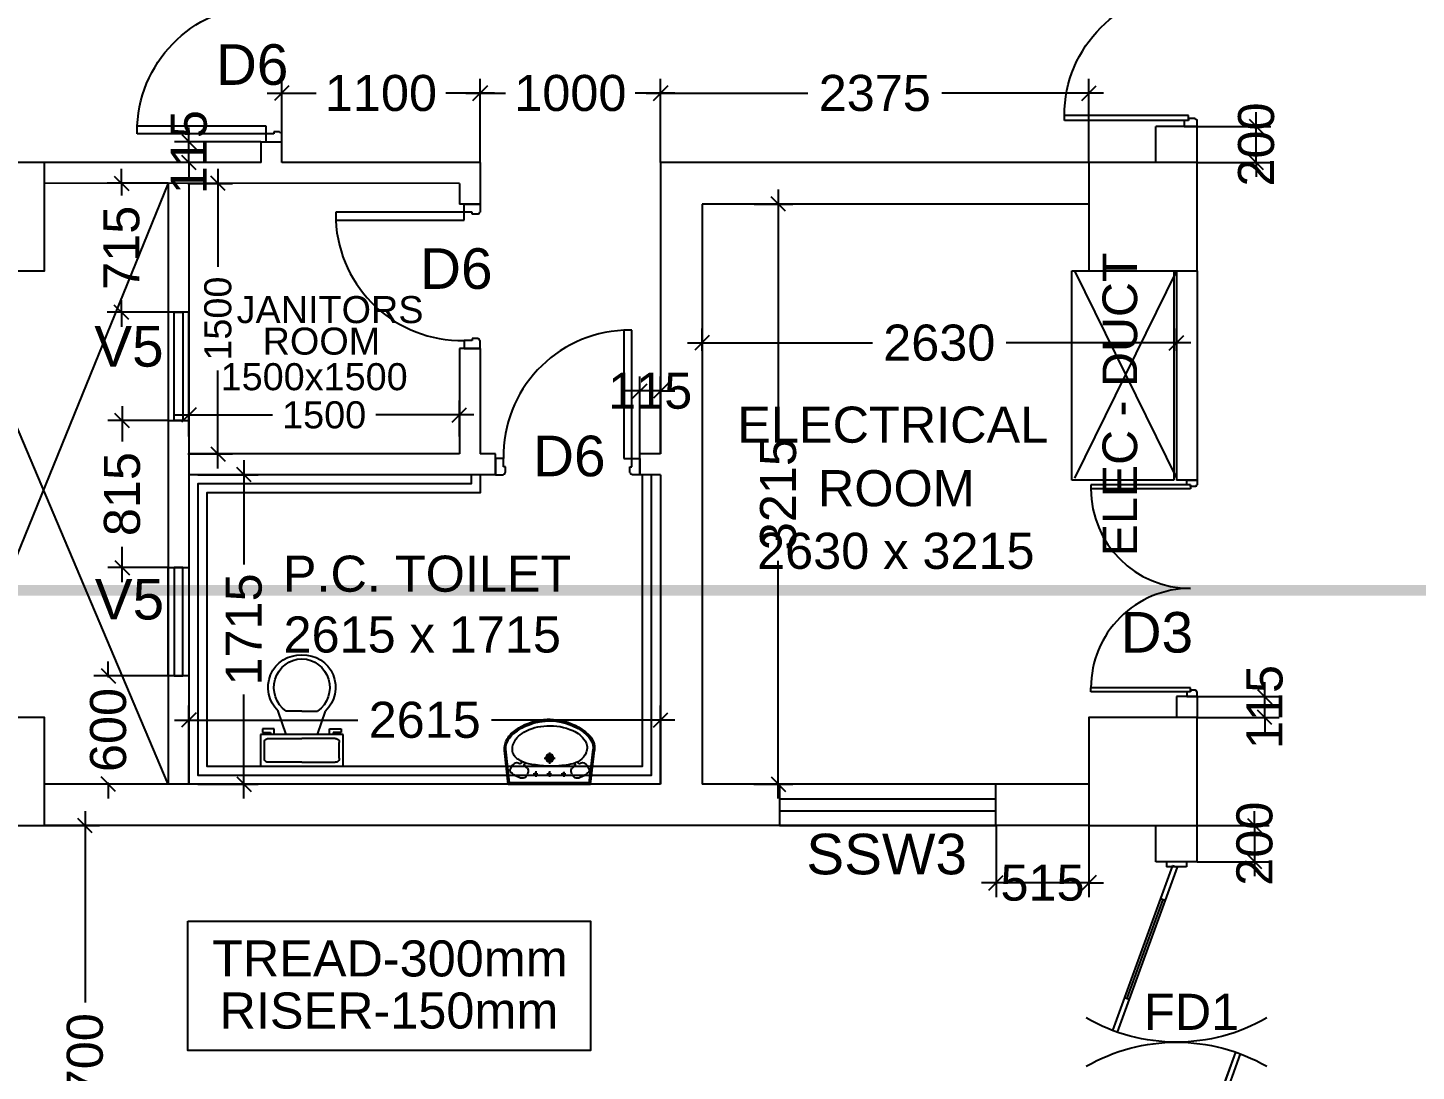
# Model space of a CAD drawing. Extents: x 7620542 to 7843793, y -6476226 to -6093835.
# Drawn here: x 7642056 to 7649753, y -6434395 to -6428612 of the extents above; entities that cross this region are included whole.
import ezdxf
from ezdxf.enums import TextEntityAlignment as Align

# ---------------------------------------------------------------- set-up
doc = ezdxf.new("R2010")
doc.units = 0
doc.header["$LTSCALE"] = 600
doc.header["$MEASUREMENT"] = 0
doc.header["$PDMODE"] = 35
doc.linetypes.add('DASHED', pattern=[0.75, 0.5, -0.25])
doc.layers.get('0').update_dxf_attribs({"linetype": 'CONTINUOUS'})
doc.layers.get('Defpoints').update_dxf_attribs({"linetype": 'CONTINUOUS'})
for name, color, linetype in [('DOOR', 32, 'CONTINUOUS'), ('Fire Door', 10, 'CONTINUOUS'), ('joinery', 7, 'CONTINUOUS'), ('LA-column', 3, 'CONTINUOUS'), ('Railing', 21, 'CONTINUOUS'), ('Room Dim', 1, 'CONTINUOUS'), ('Sections', 10, 'CONTINUOUS'), ('Stairscase', 7, 'CONTINUOUS'), ('STEPS', 7, 'CONTINUOUS'), ('TEXT', 6, 'CONTINUOUS'), ('Toi-Euip', 8, 'CONTINUOUS'), ('toi-fix', 46, 'CONTINUOUS'), ('Walls', 7, 'CONTINUOUS'), ('WIN', 151, 'CONTINUOUS'), ('Working Dim', 5, 'CONTINUOUS')]:
    doc.layers.add(name, color=color, linetype=linetype)
doc.styles.add('ari', font='arial.ttf')
doc.styles.add('ARIAL', font='arial.ttf')
doc.dimstyles.new('int. dim', dxfattribs={"dimtxt": 450, "dimasz": 80, "dimexe": 80, "dimexo": 0, "dimgap": 70, "dimtad": 0, "dimdec": 0, "dimzin": 12, "dimdsep": 46, "dimtxsty": 'ari', "dimblk": 'OBLIQUE', "dimcen": 2, "dimdle": 80, "dimclrd": 256, "dimclre": 256, "dimclrt": 6, "dimadec": 0, "dimazin": 0, "dimtfac": 1, "dimtdec": 0, "dimtix": 1, "dimtmove": 2, "dimatfit": 3, "dimfxl": 1, "dimtolj": 1, "dimtzin": 0, "dimlwd": -1, "dimlwe": -1, "dimarcsym": 0})

# ---------------------------------------------------------------- blocks, each defined once
blk = doc.blocks.new('Z$W@#1275')
at = {"layer": 'DOOR'}
for p, q in [((73.1, 1500), (0, 1500)), ((0, 1500), (0, 1467.1)), ((0, 1467.1), (1.8, 1467.1)), ((47.5, 1467.1), (736.4, 1467.1)), ((47.5, 1467.1), (47.5, 1438.9)), ((47.5, 1456.1), (47.5, 1467.1)), ((47.5, 1467.1), (73.1, 1467.1)), ((73.1, 1467.1), (73.1, 1500)), ((736.4, 1467.1), (736.4, 1438.9)), ((11, 1456.1), (11, 1458)), ((11, 1456.1), (47.5, 1456.1)), ((47.5, 1438.9), (736.4, 1438.9)), ((0, 32.9), (1.8, 32.9)), ((0, 0), (0, 32.9)), ((73.1, 0), (0, 0)), ((11, 43.8), (11, 42)), ((11, 43.8), (47.5, 43.8)), ((47.5, 61.1), (736.4, 61.1)), ((47.5, 32.9), (47.5, 61.1)), ((47.5, 43.8), (47.5, 32.9)), ((47.5, 32.9), (736.4, 32.9)), ((47.5, 32.9), (73.1, 32.9)), ((73.1, 32.9), (73.1, 0)), ((736.4, 32.9), (736.4, 61.1))]:
    blk.add_line(p, q, dxfattribs=at)
for centre, start, end in [((11, 1467.1), 180, 270), ((11, 32.9), 90, 180)]:
    blk.add_arc(centre, 9.13, start, end, dxfattribs=at)
at = {"layer": 'DOOR', "color": 145}
for centre, start, end in [((47.5, 1438.9), 270, 0), ((47.5, 61.1), 0, 90)]:
    blk.add_arc(centre, 688.9, start, end, dxfattribs=at)
blk = doc.blocks.new('1000')
at = {"layer": 'DOOR'}
for p, q in [((0, -100), (0, 0)), ((0, 0), (49.7, 0)), ((49.7, 0), (49.7, -2.2)), ((63.2, -49.5), (49.7, -49.5)), ((49.7, -49.5), (49.7, -100)), ((63.2, -13.5), (61, -13.5)), ((63.2, -13.5), (63.2, -49.5)), ((836.8, -13.5), (836.8, -49.5)), ((836.8, -13.5), (839, -13.5)), ((836.8, -49.5), (850.3, -49.5)), ((850.3, 0), (850.3, -2.2)), ((900, 0), (850.3, 0)), ((850.3, -49.5), (850.3, -100)), ((900, -100), (900, 0)), ((49.7, -100), (0, -100)), ((49.7, -100), (49.7, -900.6)), ((100.2, -100), (49.7, -100)), ((100.2, -900.6), (100.2, -100)), ((850.3, -100), (900, -100)), ((49.7, -900.6), (100.2, -900.6))]:
    blk.add_line(p, q, dxfattribs=at)
for centre, major_axis, start_param, end_param in [((49.7, -13.5), (-7.95, 7.95), 3.926991, 5.497787), ((850.3, -13.5), (7.95, 7.95), 0.785398, 2.356194)]:
    blk.add_ellipse(centre, major_axis=major_axis, ratio=1, start_param=start_param, end_param=end_param, dxfattribs=at)
at = {"layer": 'DOOR', "color": 145}
blk.add_ellipse((64.3, -115.3), major_axis=(-519.7, 589.8), ratio=1, start_param=2.464943, end_param=4.009476, dxfattribs=at)
blk = doc.blocks.new('A$C15456D16')
at = {"layer": 'Fire Door'}
for p, q in [((969.1, -3.6), (55.6, 329)), ((969.1, -3.6), (55.6, 329)), ((969.2, -3.6), (55.6, 329)), ((978.6, 22.6), (65.1, 355.1)), ((978.6, 22.6), (65.1, 355.1)), ((978.7, 22.6), (65.1, 355.1)), ((247.8, 288.6), (238.3, 262.5)), ((247.8, 288.6), (238.3, 262.5)), ((247.8, 288.6), (238.3, 262.5)), ((791.2, 76), (243, 275.5)), ((791.2, 76), (243, 275.5)), ((791.2, 76), (243, 275.5)), ((795.9, 89.1), (786.4, 63)), ((795.9, 89.1), (786.4, 63)), ((795.9, 89.1), (786.4, 63)), ((-1000, 55.6), (-972.2, 55.6)), ((-1000, -55.6), (-1000, 55.6)), ((-1000, 55.6), (-972.2, 55.6)), ((-1000, -55.6), (-1000, 55.6)), ((-1000, 55.6), (-972.2, 55.6)), ((-1000, -55.6), (-1000, 55.6)), ((-978.6, -22.6), (-969.1, 3.6)), ((-978.6, -22.6), (-969.1, 3.6)), ((-978.6, -22.6), (-969.1, 3.6)), ((-972.2, -55.6), (-972.2, 55.6)), ((-972.2, -55.6), (-972.2, 55.6)), ((-972.2, -55.6), (-972.2, 55.6)), ((-969.1, 3.6), (-55.6, -329)), ((-969.1, 3.6), (-55.6, -329)), ((-969.1, 3.6), (-55.5, -329)), ((978.6, 22.6), (969.1, -3.6)), ((978.6, 22.6), (969.1, -3.6)), ((978.7, 22.6), (969.2, -3.6)), ((1000, 55.6), (972.2, 55.6)), ((972.2, -55.6), (972.2, 55.6)), ((1000, 55.6), (972.2, 55.6)), ((972.2, -55.6), (972.2, 55.6)), ((1000, 55.6), (972.2, 55.6)), ((972.2, -55.6), (972.2, 55.6)), ((1000, -55.6), (1000, 55.6)), ((1000, -55.6), (1000, 55.6)), ((1000, -55.6), (1000, 55.6)), ((-1000, -55.6), (-972.2, -55.6)), ((-1000, -55.6), (-972.2, -55.6)), ((-1000, -55.6), (-972.2, -55.6)), ((-978.6, -22.6), (-65.1, -355.1)), ((-978.6, -22.6), (-65.1, -355.1)), ((-978.6, -22.6), (-65, -355.1)), ((-795.9, -89.1), (-786.4, -63)), ((-795.9, -89.1), (-786.4, -63)), ((-795.9, -89.1), (-786.4, -63)), ((-791.2, -76), (-243, -275.5)), ((-791.2, -76), (-243, -275.5)), ((-791.2, -76), (-243, -275.5)), ((1000, -55.6), (972.2, -55.6)), ((1000, -55.6), (972.2, -55.6)), ((1000, -55.6), (972.2, -55.6)), ((-238.3, -262.5), (-247.8, -288.6)), ((-238.3, -262.5), (-247.8, -288.6)), ((-238.3, -262.5), (-247.8, -288.6))]:
    blk.add_line(p, q, dxfattribs=at)
at = {"layer": 'Fire Door', "extrusion": (0, 0, -1)}
for centre, major_axis, start_param, end_param in [((-1000, 0), (-1000, 0.1), 2.617886, 3.665084), ((-1000, 0), (-1000, 0.1), 2.617886, 3.665084), ((-1000, 0), (-1000, 0.1), 2.617886, 3.665084), ((1000, 0), (1000, 0.1), 2.618102, 3.665299), ((1000, 0), (1000, 0.1), 2.618102, 3.665299), ((1000, 0), (1000, 0.1), 2.618102, 3.665299)]:
    blk.add_ellipse(centre, major_axis=major_axis, ratio=1, start_param=start_param, end_param=end_param, dxfattribs=at)
blk = doc.blocks.new('A$C1E9F72C1')
at = {"layer": 'Toi-Euip', "color": 8}
for p, q in [((-228.2, 0), (-249, -186.3)), ((-228.2, 0), (228.2, 0)), ((228.2, 0), (249, -186.3)), ((-220.9, -6.6), (-241.8, -193.1)), ((-212.9, -9.7), (208.6, -9.7)), ((-63.8, -54.9), (-90.3, -54.9)), ((-76, -72.5), (-76, -39.7)), ((11.6, -54.9), (-14.9, -54.9)), ((-0.6, -72.5), (-0.6, -39.7)), ((91.5, -54.9), (65.1, -54.9)), ((79.3, -67.3), (79.3, -39.7)), ((220.8, -6.2), (241.8, -193.1)), ((-29.6, -144.6), (31.2, -144.6)), ((0.9, -174.9), (0.9, -113))]:
    blk.add_line(p, q, dxfattribs=at)
for centre, radius in [((-76, -54.9), 6.49), ((-0.6, -54.9), 6.49), ((79.3, -54.9), 6.49), ((0.9, -144.6), 21.7), ((0.9, -144.6), 15.6), ((0.9, -144.6), 11)]:
    blk.add_circle(centre, radius, dxfattribs=at)
for centre, radius, start, end in [((-208.1, 14.7), 24.9, 216.2215, 258.85487), ((207.9, 16.2), 26, 271.42036, 321.25129), ((-196.3, -76.7), 20.9, 116.80905, 207.50919), ((-125, -156.3), 127.2, 109.58641, 129.40175), ((-151.5, -66.7), 34.3, 68.64386, 118.08079), ((-167.5, -75.4), 49.6, 12.80704, 54.9415), ((-150, -73.3), 32.2, 330.07912, 16.03456), ((152.1, -73.3), 32.2, 163.96544, 209.92088), ((169.6, -75.4), 49.6, 125.0585, 167.19296), ((153.6, -66.7), 34.3, 61.91921, 111.35614), ((127.1, -156.3), 127.2, 50.59825, 70.41359), ((198.5, -76.7), 20.9, 332.49081, 63.19095), ((-160.4, -68.2), 57.4, 198.35041, 235.03309), ((-129.4, -204.5), 80.8, 113.61868, 156.30705), ((-181.8, -101.4), 18, 230.4642, 309.53581), ((-164.3, -121.5), 8.67, 53.89261, 133.95969), ((-76.5, -275.6), 168.3, 94.02807, 120.40977), ((-162.9, -122.5), 8.8, 329.67126, 65.48955), ((-131.5, -107.7), 8.62, 142.69611, 276.84736), ((-114.5, -115.3), 27, 106.38602, 151.72849), ((34.9, -905.9), 807.6, 92.47999, 98.77724), ((-3.2, -837.5), 738.4, 84.45177, 89.75687), ((46.1, -400.7), 299, 76.17326, 85.7679), ((102.1, -220), 110.7, 24.97787, 81.97978), ((116.6, -115.3), 27, 28.27151, 73.61398), ((134.9, -107.4), 7.45, 281.31974, 41.70163), ((164.3, -121.7), 7.8, 112.06932, 194.84772), ((166.5, -121.5), 8.67, 46.04031, 126.10739), ((183.9, -101.4), 18, 230.46419, 309.5358), ((162.5, -68.2), 57.4, 304.96691, 341.64959), ((-165.7, -196.5), 84, 173.00409, 196.76082), ((-141.4, -199.1), 106.9, 191.44792, 227.66), ((-163.3, -200.1), 78.8, 174.85979, 213.20886), ((-110.1, -193), 95.5, 167.34537, 194.41456), ((-82.7, -174.7), 127.1, 199.30539, 242.2025), ((136.7, -201.5), 71.5, 327.59194, 23.22206), ((146.7, -197.7), 95.2, 311.91048, 2.7762), ((149.6, -199.6), 100.3, 311.38312, 7.60576), ((-120.4, -183.5), 124.2, 208.78543, 238.15851), ((-15.6, -66.9), 289.4, 226.88006, 256.31993), ((-54.2, -135.8), 202, 229.31459, 253.01061), ((-13.2, -73.3), 249.6, 238.9436, 269.48126), ((4.7, -23.5), 300.1, 266.15461, 294.58929), ((11.5, -60.2), 296.4, 278.97703, 313.61545), ((18.1, -68), 277.7, 292.33265, 313.78267), ((77.5, -165.5), 140.9, 291.68677, 328.13967), ((0.4, -45.6), 305.3, 248.15029, 293.80492), ((-3.9, -83.4), 276.6, 253.14844, 282.86095)]:
    blk.add_arc(centre, radius, start, end, dxfattribs=at)
blk = doc.blocks.new('_Oblique')
at = {"color": 0, "linetype": 'ByBlock', "lineweight": -2}
blk.add_line((-0.5, -0.5), (0.5, 0.5), dxfattribs=at)
blk = doc.blocks.new('*D798')
at = {"layer": 'Defpoints', "color": 0, "transparency": 16777216}
for p in [(7648424.1, -6430358.2), (7645794, -6430402.2, 5.1), (7648424.1, -6430402.2, 5.1)]:
    blk.add_point(p, dxfattribs=at)
at = {"layer": 'Working Dim', "transparency": 16777216}
for p, q in [((7645794, -6430402.2), (7645794, -6430278.2)), ((7648424.1, -6430402.2), (7648424.1, -6430278.2)), ((7645714, -6430358.2), (7646739.1, -6430358.2)), ((7648504.1, -6430358.2), (7647479.1, -6430358.2))]:
    blk.add_line(p, q, dxfattribs=at)
at = {"layer": 'Working Dim', "transparency": 16777216, "xscale": 80, "yscale": 80, "zscale": 80, "rotation": 180}
blk.add_blockref('_Oblique', (7645794, -6430358.2), dxfattribs=at)
at = {"layer": 'Working Dim', "transparency": 16777216, "xscale": 80, "yscale": 80, "zscale": 80}
blk.add_blockref('_Oblique', (7648424.1, -6430358.2), dxfattribs=at)
at = {"layer": 'Working Dim', "color": 6, "transparency": 16777216, "insert": (7647109.1, -6430358.2), "char_height": 200, "attachment_point": 5, "style": 'ari'}
blk.add_mtext('\\A1;2630', dxfattribs=at)
blk = doc.blocks.new('*D799')
at = {"layer": 'Defpoints', "color": 0, "transparency": 16777216}
for p in [(7646083.8, -6429588.9, 5.1), (7646216.7, -6429588.9), (7646080.8, -6432803.9, 5.1)]:
    blk.add_point(p, dxfattribs=at)
at = {"layer": 'Working Dim', "transparency": 16777216}
for p, q in [((7646216.7, -6429508.9), (7646216.7, -6430827.1)), ((7646083.8, -6429588.9), (7646296.7, -6429588.9)), ((7646216.7, -6432883.9), (7646216.7, -6431565.7)), ((7646080.8, -6432803.9), (7646296.7, -6432803.9))]:
    blk.add_line(p, q, dxfattribs=at)
at = {"layer": 'Working Dim', "transparency": 16777216, "xscale": 80, "yscale": 80, "zscale": 80}
for p, rotation in [((7646216.7, -6429588.9), 90), ((7646216.7, -6432803.9), 270)]:
    blk.add_blockref('_Oblique', p, dxfattribs=dict(at, rotation=rotation))
at = {"layer": 'Working Dim', "color": 6, "transparency": 16777216, "insert": (7646216.7, -6431196.4), "char_height": 200, "attachment_point": 5, "rotation": 90, "style": 'ari'}
blk.add_mtext('\\A1;3215', dxfattribs=at)
blk = doc.blocks.new('*D800')
at = {"layer": 'Defpoints', "color": 0, "transparency": 16777216}
for p in [(7645564, -6432448.6), (7642949, -6432803.8, 5.1), (7645564, -6432803.9, 5.1)]:
    blk.add_point(p, dxfattribs=at)
at = {"layer": 'Working Dim', "transparency": 16777216}
for p, q in [((7642949, -6432803.8), (7642949, -6432368.6)), ((7645564, -6432803.9), (7645564, -6432368.6)), ((7642869, -6432448.6), (7643885.4, -6432448.6)), ((7645644, -6432448.6), (7644627.6, -6432448.6))]:
    blk.add_line(p, q, dxfattribs=at)
at = {"layer": 'Working Dim', "transparency": 16777216, "xscale": 80, "yscale": 80, "zscale": 80, "rotation": 180}
blk.add_blockref('_Oblique', (7642949, -6432448.6), dxfattribs=at)
at = {"layer": 'Working Dim', "transparency": 16777216, "xscale": 80, "yscale": 80, "zscale": 80}
blk.add_blockref('_Oblique', (7645564, -6432448.6), dxfattribs=at)
at = {"layer": 'Working Dim', "color": 6, "transparency": 16777216, "insert": (7644256.5, -6432448.6), "char_height": 200, "attachment_point": 5, "style": 'ari'}
blk.add_mtext('\\A1;2615', dxfattribs=at)
blk = doc.blocks.new('*D214')
at = {"layer": 'Defpoints', "color": 0, "transparency": 16777216}
for p in [(7642999, -6431088.8, 5.1), (7642999, -6432803.8, 5.1), (7643254.1, -6432803.8)]:
    blk.add_point(p, dxfattribs=at)
at = {"layer": 'Working Dim', "transparency": 16777216}
for p, q in [((7643254.1, -6431008.8), (7643254.1, -6431586.4)), ((7642999, -6431088.8), (7643334.1, -6431088.8)), ((7643254.1, -6432883.8), (7643254.1, -6432306.3)), ((7642999, -6432803.8), (7643334.1, -6432803.8))]:
    blk.add_line(p, q, dxfattribs=at)
at = {"layer": 'Working Dim', "transparency": 16777216, "xscale": 80, "yscale": 80, "zscale": 80}
for p, rotation in [((7643254.1, -6431088.8), 90), ((7643254.1, -6432803.8), 270)]:
    blk.add_blockref('_Oblique', p, dxfattribs=dict(at, rotation=rotation))
at = {"layer": 'Working Dim', "color": 6, "transparency": 16777216, "insert": (7643254.1, -6431946.3), "char_height": 200, "attachment_point": 5, "rotation": 90, "style": 'ari'}
blk.add_mtext('\\A1;1715', dxfattribs=at)
blk = doc.blocks.new('*D215')
at = {"layer": 'Defpoints', "color": 0, "transparency": 16777216}
for p in [(7642943.8, -6429474, 3.4), (7643110.4, -6429474), (7642943.5, -6430973.8, 5.1)]:
    blk.add_point(p, dxfattribs=at)
at = {"layer": 'Working Dim', "transparency": 16777216}
for p, q in [((7643110.4, -6429394), (7643110.4, -6429937.2)), ((7642943.8, -6429474), (7643190.4, -6429474)), ((7643110.4, -6431053.8), (7643110.4, -6430510.6)), ((7642943.5, -6430973.8), (7643190.4, -6430973.8))]:
    blk.add_line(p, q, dxfattribs=at)
at = {"layer": 'Working Dim', "transparency": 16777216, "xscale": 80, "yscale": 80, "zscale": 80}
for p, rotation in [((7643110.4, -6429474), 90), ((7643110.4, -6430973.8), 270)]:
    blk.add_blockref('_Oblique', p, dxfattribs=dict(at, rotation=rotation))
at = {"layer": 'Working Dim', "color": 6, "transparency": 16777216, "insert": (7643110.4, -6430223.9), "char_height": 150, "attachment_point": 5, "rotation": 90, "style": 'ari'}
blk.add_mtext('\\A1;1500', dxfattribs=at)
blk = doc.blocks.new('*D216')
at = {"layer": 'Defpoints', "color": 0, "transparency": 16777216}
for p in [(7644449, -6430757.8), (7642949, -6430877.8, 5.1), (7644449, -6430877.8, 5.1)]:
    blk.add_point(p, dxfattribs=at)
at = {"layer": 'Working Dim', "transparency": 16777216}
for p, q in [((7642949, -6430877.8), (7642949, -6430677.8)), ((7644449, -6430877.8), (7644449, -6430677.8)), ((7642869, -6430757.8), (7643412.3, -6430757.8)), ((7644529, -6430757.8), (7643985.7, -6430757.8))]:
    blk.add_line(p, q, dxfattribs=at)
at = {"layer": 'Working Dim', "transparency": 16777216, "xscale": 80, "yscale": 80, "zscale": 80, "rotation": 180}
blk.add_blockref('_Oblique', (7642949, -6430757.8), dxfattribs=at)
at = {"layer": 'Working Dim', "transparency": 16777216, "xscale": 80, "yscale": 80, "zscale": 80}
blk.add_blockref('_Oblique', (7644449, -6430757.8), dxfattribs=at)
at = {"layer": 'Working Dim', "color": 6, "transparency": 16777216, "insert": (7643699, -6430757.8), "char_height": 150, "attachment_point": 5, "style": 'ari'}
blk.add_mtext('\\A1;1500', dxfattribs=at)
blk = doc.blocks.new('*D981')
at = {"layer": 'Defpoints', "color": 0, "transparency": 16777216}
for p in [(7642149, -6433033.9), (7642373.4, -6433033.9), (7642148.9, -6435733.8)]:
    blk.add_point(p, dxfattribs=at)
at = {"layer": 'Working Dim', "transparency": 16777216}
for p, q in [((7642373.4, -6432953.9), (7642373.4, -6434013.9)), ((7642149, -6433033.9), (7642453.4, -6433033.9)), ((7642373.4, -6435813.8), (7642373.4, -6434753.9)), ((7642148.9, -6435733.8), (7642453.4, -6435733.8))]:
    blk.add_line(p, q, dxfattribs=at)
at = {"layer": 'Working Dim', "transparency": 16777216, "xscale": 80, "yscale": 80, "zscale": 80}
for p, rotation in [((7642373.4, -6433033.9), 90), ((7642373.4, -6435733.8), 270)]:
    blk.add_blockref('_Oblique', p, dxfattribs=dict(at, rotation=rotation))
at = {"layer": 'Working Dim', "color": 6, "transparency": 16777216, "insert": (7642373.4, -6434383.9), "char_height": 200, "attachment_point": 5, "rotation": 90, "style": 'ari'}
blk.add_mtext('\\A1;2700', dxfattribs=at)
blk = doc.blocks.new('*D983')
at = {"layer": 'Defpoints', "color": 0, "transparency": 16777216}
for p in [(7648539.1, -6433033.9), (7648539.1, -6433233.9), (7648857.4, -6433233.9)]:
    blk.add_point(p, dxfattribs=at)
at = {"layer": 'Working Dim', "transparency": 16777216}
for p, q in [((7648857.4, -6433033.9), (7648857.4, -6432953.9)), ((7648539.1, -6433033.9), (7648937.4, -6433033.9)), ((7648857.4, -6433033.9), (7648857.4, -6433233.9)), ((7648539.1, -6433233.9), (7648937.4, -6433233.9)), ((7648857.4, -6433233.9), (7648857.4, -6433313.9))]:
    blk.add_line(p, q, dxfattribs=at)
at = {"layer": 'Working Dim', "transparency": 16777216, "xscale": 80, "yscale": 80, "zscale": 80}
for p, rotation in [((7648857.4, -6433033.9), 270), ((7648857.4, -6433233.9), 90)]:
    blk.add_blockref('_Oblique', p, dxfattribs=dict(at, rotation=rotation))
at = {"layer": 'Working Dim', "color": 6, "transparency": 16777216, "insert": (7648857.4, -6433133.9), "char_height": 200, "attachment_point": 5, "rotation": 90, "style": 'ari'}
blk.add_mtext('\\A1;200', dxfattribs=at)
blk = doc.blocks.new('*D985')
at = {"layer": 'Defpoints', "color": 0, "transparency": 16777216}
for p in [(7647423.6, -6433033.8), (7647939, -6433033.8), (7647423.6, -6433351)]:
    blk.add_point(p, dxfattribs=at)
at = {"layer": 'Working Dim', "transparency": 16777216}
for p, q in [((7647423.6, -6433033.8), (7647423.6, -6433431)), ((7647939, -6433033.8), (7647939, -6433431)), ((7647423.6, -6433351), (7647343.6, -6433351)), ((7647939, -6433351), (7647423.6, -6433351)), ((7647939, -6433351), (7648019, -6433351))]:
    blk.add_line(p, q, dxfattribs=at)
at = {"layer": 'Working Dim', "transparency": 16777216, "xscale": 80, "yscale": 80, "zscale": 80}
blk.add_blockref('_Oblique', (7647423.6, -6433351), dxfattribs=at)
at = {"layer": 'Working Dim', "transparency": 16777216, "xscale": 80, "yscale": 80, "zscale": 80, "rotation": 180}
blk.add_blockref('_Oblique', (7647939, -6433351), dxfattribs=at)
at = {"layer": 'Working Dim', "color": 6, "transparency": 16777216, "insert": (7647681.3, -6433351), "char_height": 200, "attachment_point": 5, "style": 'ari'}
blk.add_mtext('\\A1;515', dxfattribs=at)
blk = doc.blocks.new('*D986')
at = {"layer": 'Defpoints', "color": 0, "transparency": 16777216}
for p in [(7642502.4, -6432203.8), (7642834, -6432203.8), (7642834, -6432803.8)]:
    blk.add_point(p, dxfattribs=at)
at = {"layer": 'Working Dim', "transparency": 16777216}
for p, q in [((7642502.4, -6432203.8), (7642502.4, -6432123.8)), ((7642834, -6432203.8), (7642422.4, -6432203.8)), ((7642502.4, -6432203.8), (7642502.4, -6432212.7)), ((7642834, -6432803.8), (7642422.4, -6432803.8)), ((7642502.4, -6432803.8), (7642502.4, -6432795)), ((7642502.4, -6432803.8), (7642502.4, -6432883.8))]:
    blk.add_line(p, q, dxfattribs=at)
at = {"layer": 'Working Dim', "transparency": 16777216, "xscale": 80, "yscale": 80, "zscale": 80}
for p, rotation in [((7642502.4, -6432203.8), 270), ((7642502.4, -6432803.8), 90)]:
    blk.add_blockref('_Oblique', p, dxfattribs=dict(at, rotation=rotation))
at = {"layer": 'Working Dim', "color": 6, "transparency": 16777216, "insert": (7642502.4, -6432503.8), "char_height": 200, "attachment_point": 5, "rotation": 90, "style": 'ari'}
blk.add_mtext('\\A1;600', dxfattribs=at)
blk = doc.blocks.new('*D987')
at = {"layer": 'Defpoints', "color": 0, "transparency": 16777216}
for p in [(7642579.5, -6430788.8), (7642834, -6430788.8), (7642834, -6431603.8)]:
    blk.add_point(p, dxfattribs=at)
at = {"layer": 'Working Dim', "transparency": 16777216}
for p, q in [((7642579.5, -6430708.8), (7642579.5, -6430904.5)), ((7642834, -6430788.8), (7642499.5, -6430788.8)), ((7642579.5, -6431683.8), (7642579.5, -6431488.1)), ((7642834, -6431603.8), (7642499.5, -6431603.8))]:
    blk.add_line(p, q, dxfattribs=at)
at = {"layer": 'Working Dim', "transparency": 16777216, "xscale": 80, "yscale": 80, "zscale": 80}
for p, rotation in [((7642579.5, -6430788.8), 90), ((7642579.5, -6431603.8), 270)]:
    blk.add_blockref('_Oblique', p, dxfattribs=dict(at, rotation=rotation))
at = {"layer": 'Working Dim', "color": 6, "transparency": 16777216, "insert": (7642579.5, -6431196.3), "char_height": 200, "attachment_point": 5, "rotation": 90, "style": 'ari'}
blk.add_mtext('\\A1;815', dxfattribs=at)
blk = doc.blocks.new('*D988')
at = {"layer": 'Defpoints', "color": 0, "transparency": 16777216}
for p in [(7642575.9, -6429473.9), (7642833.9, -6429473.9), (7642834, -6430188.8)]:
    blk.add_point(p, dxfattribs=at)
at = {"layer": 'Working Dim', "transparency": 16777216}
for p, q in [((7642575.9, -6429473.9), (7642575.9, -6429393.9)), ((7642833.9, -6429473.9), (7642495.9, -6429473.9)), ((7642575.9, -6429473.9), (7642575.9, -6429540.5)), ((7642575.9, -6430188.8), (7642575.9, -6430122.2)), ((7642834, -6430188.8), (7642495.9, -6430188.8)), ((7642575.9, -6430188.8), (7642575.9, -6430268.8))]:
    blk.add_line(p, q, dxfattribs=at)
at = {"layer": 'Working Dim', "transparency": 16777216, "xscale": 80, "yscale": 80, "zscale": 80}
for p, rotation in [((7642575.9, -6429473.9), 270), ((7642575.9, -6430188.8), 90)]:
    blk.add_blockref('_Oblique', p, dxfattribs=dict(at, rotation=rotation))
at = {"layer": 'Working Dim', "color": 6, "transparency": 16777216, "insert": (7642575.9, -6429831.3), "char_height": 200, "attachment_point": 5, "rotation": 90, "style": 'ari'}
blk.add_mtext('\\A1;715', dxfattribs=at)
blk = doc.blocks.new('*D989')
at = {"layer": 'Defpoints', "color": 0, "transparency": 16777216}
for p in [(7645564, -6428974.3), (7645564, -6429358.9), (7647939, -6429358.9)]:
    blk.add_point(p, dxfattribs=at)
at = {"layer": 'Working Dim', "transparency": 16777216}
for p, q in [((7645564, -6429358.9), (7645564, -6428894.3)), ((7647939, -6429358.9), (7647939, -6428894.3)), ((7645484, -6428974.3), (7646380.4, -6428974.3)), ((7648019, -6428974.3), (7647122.6, -6428974.3))]:
    blk.add_line(p, q, dxfattribs=at)
at = {"layer": 'Working Dim', "transparency": 16777216, "xscale": 80, "yscale": 80, "zscale": 80, "rotation": 180}
blk.add_blockref('_Oblique', (7645564, -6428974.3), dxfattribs=at)
at = {"layer": 'Working Dim', "transparency": 16777216, "xscale": 80, "yscale": 80, "zscale": 80}
blk.add_blockref('_Oblique', (7647939, -6428974.3), dxfattribs=at)
at = {"layer": 'Working Dim', "color": 6, "transparency": 16777216, "insert": (7646751.5, -6428974.3), "char_height": 200, "attachment_point": 5, "style": 'ari'}
blk.add_mtext('\\A1;2375', dxfattribs=at)
blk = doc.blocks.new('*D990')
at = {"layer": 'Defpoints', "color": 0, "transparency": 16777216}
for p in [(7644564, -6428974.3), (7644564, -6429359.3), (7645564, -6429358.9)]:
    blk.add_point(p, dxfattribs=at)
at = {"layer": 'Working Dim', "transparency": 16777216}
for p, q in [((7644564, -6429359.3), (7644564, -6428894.3)), ((7645564, -6429358.9), (7645564, -6428894.3)), ((7644484, -6428974.3), (7644705.1, -6428974.3)), ((7645644, -6428974.3), (7645422.9, -6428974.3))]:
    blk.add_line(p, q, dxfattribs=at)
at = {"layer": 'Working Dim', "transparency": 16777216, "xscale": 80, "yscale": 80, "zscale": 80, "rotation": 180}
blk.add_blockref('_Oblique', (7644564, -6428974.3), dxfattribs=at)
at = {"layer": 'Working Dim', "transparency": 16777216, "xscale": 80, "yscale": 80, "zscale": 80}
blk.add_blockref('_Oblique', (7645564, -6428974.3), dxfattribs=at)
at = {"layer": 'Working Dim', "color": 6, "transparency": 16777216, "insert": (7645064, -6428974.3), "char_height": 200, "attachment_point": 5, "style": 'ari'}
blk.add_mtext('\\A1;1000', dxfattribs=at)
blk = doc.blocks.new('*D991')
at = {"layer": 'Defpoints', "color": 0, "transparency": 16777216}
for p in [(7643464, -6428974.3), (7643464, -6429359.3), (7644564, -6429359.3)]:
    blk.add_point(p, dxfattribs=at)
at = {"layer": 'Working Dim', "transparency": 16777216}
for p, q in [((7643464, -6429359.3), (7643464, -6428894.3)), ((7644564, -6429359.3), (7644564, -6428894.3)), ((7643384, -6428974.3), (7643655.1, -6428974.3)), ((7644644, -6428974.3), (7644372.9, -6428974.3))]:
    blk.add_line(p, q, dxfattribs=at)
at = {"layer": 'Working Dim', "transparency": 16777216, "xscale": 80, "yscale": 80, "zscale": 80, "rotation": 180}
blk.add_blockref('_Oblique', (7643464, -6428974.3), dxfattribs=at)
at = {"layer": 'Working Dim', "transparency": 16777216, "xscale": 80, "yscale": 80, "zscale": 80}
blk.add_blockref('_Oblique', (7644564, -6428974.3), dxfattribs=at)
at = {"layer": 'Working Dim', "color": 6, "transparency": 16777216, "insert": (7644014, -6428974.3), "char_height": 200, "attachment_point": 5, "style": 'ari'}
blk.add_mtext('\\A1;1100', dxfattribs=at)
blk = doc.blocks.new('*D992')
at = {"layer": 'Defpoints', "color": 0, "transparency": 16777216}
for p in [(7642949.8, -6429243.9), (7643348.9, -6429243.9), (7643349, -6429358.8)]:
    blk.add_point(p, dxfattribs=at)
at = {"layer": 'Working Dim', "transparency": 16777216}
for p, q in [((7642949.8, -6429243.9), (7642949.8, -6429163.9)), ((7643348.9, -6429243.9), (7642869.8, -6429243.9)), ((7642949.8, -6429358.8), (7642949.8, -6429243.9)), ((7643349, -6429358.8), (7642869.8, -6429358.8)), ((7642949.8, -6429358.8), (7642949.8, -6429438.8))]:
    blk.add_line(p, q, dxfattribs=at)
at = {"layer": 'Working Dim', "transparency": 16777216, "xscale": 80, "yscale": 80, "zscale": 80}
for p, rotation in [((7642949.8, -6429243.9), 270), ((7642949.8, -6429358.8), 90)]:
    blk.add_blockref('_Oblique', p, dxfattribs=dict(at, rotation=rotation))
at = {"layer": 'Working Dim', "color": 6, "transparency": 16777216, "insert": (7642949.8, -6429301.3), "char_height": 200, "attachment_point": 5, "rotation": 90, "style": 'ari'}
blk.add_mtext('\\A1;115', dxfattribs=at)
blk = doc.blocks.new('*D993')
at = {"layer": 'Defpoints', "color": 0, "transparency": 16777216}
for p in [(7648539.1, -6429158.8), (7648866.5, -6429158.8), (7648539, -6429358.8)]:
    blk.add_point(p, dxfattribs=at)
at = {"layer": 'Working Dim', "transparency": 16777216}
for p, q in [((7648866.5, -6429158.8), (7648866.5, -6429078.8)), ((7648539.1, -6429158.8), (7648946.5, -6429158.8)), ((7648866.5, -6429358.8), (7648866.5, -6429158.8)), ((7648539, -6429358.8), (7648946.5, -6429358.8)), ((7648866.5, -6429358.8), (7648866.5, -6429438.8))]:
    blk.add_line(p, q, dxfattribs=at)
at = {"layer": 'Working Dim', "transparency": 16777216, "xscale": 80, "yscale": 80, "zscale": 80}
for p, rotation in [((7648866.5, -6429158.8), 270), ((7648866.5, -6429358.8), 90)]:
    blk.add_blockref('_Oblique', p, dxfattribs=dict(at, rotation=rotation))
at = {"layer": 'Working Dim', "color": 6, "transparency": 16777216, "insert": (7648866.5, -6429258.8), "char_height": 200, "attachment_point": 5, "rotation": 90, "style": 'ari'}
blk.add_mtext('\\A1;200', dxfattribs=at)
blk = doc.blocks.new('*D994')
at = {"layer": 'Defpoints', "color": 0, "transparency": 16777216}
for p in [(7648539.1, -6432318.9), (7648913.2, -6432318.9), (7648539.1, -6432433.9)]:
    blk.add_point(p, dxfattribs=at)
at = {"layer": 'Working Dim', "transparency": 16777216}
for p, q in [((7648913.2, -6432318.9), (7648913.2, -6432238.9)), ((7648539.1, -6432318.9), (7648993.2, -6432318.9)), ((7648913.2, -6432433.9), (7648913.2, -6432318.9)), ((7648539.1, -6432433.9), (7648993.2, -6432433.9)), ((7648913.2, -6432433.9), (7648913.2, -6432513.9))]:
    blk.add_line(p, q, dxfattribs=at)
at = {"layer": 'Working Dim', "transparency": 16777216, "xscale": 80, "yscale": 80, "zscale": 80}
for p, rotation in [((7648913.2, -6432318.9), 270), ((7648913.2, -6432433.9), 90)]:
    blk.add_blockref('_Oblique', p, dxfattribs=dict(at, rotation=rotation))
at = {"layer": 'Working Dim', "color": 6, "transparency": 16777216, "insert": (7648913.2, -6432376.4), "char_height": 200, "attachment_point": 5, "rotation": 90, "style": 'ari'}
blk.add_mtext('\\A1;115', dxfattribs=at)
blk = doc.blocks.new('*D995')
at = {"layer": 'Defpoints', "color": 0, "transparency": 16777216}
for p in [(7645449, -6430624.6), (7645449, -6430973.8), (7645564, -6430973.9)]:
    blk.add_point(p, dxfattribs=at)
at = {"layer": 'Working Dim', "transparency": 16777216}
for p, q in [((7645449, -6430973.8), (7645449, -6430544.6)), ((7645564, -6430973.9), (7645564, -6430544.6)), ((7645449, -6430624.6), (7645369, -6430624.6)), ((7645564, -6430624.6), (7645449, -6430624.6)), ((7645564, -6430624.6), (7645644, -6430624.6))]:
    blk.add_line(p, q, dxfattribs=at)
at = {"layer": 'Working Dim', "transparency": 16777216, "xscale": 80, "yscale": 80, "zscale": 80}
blk.add_blockref('_Oblique', (7645449, -6430624.6), dxfattribs=at)
at = {"layer": 'Working Dim', "transparency": 16777216, "xscale": 80, "yscale": 80, "zscale": 80, "rotation": 180}
blk.add_blockref('_Oblique', (7645564, -6430624.6), dxfattribs=at)
at = {"layer": 'Working Dim', "color": 6, "transparency": 16777216, "insert": (7645506.5, -6430624.6), "char_height": 200, "attachment_point": 5, "style": 'ari'}
blk.add_mtext('\\A1;115', dxfattribs=at)
blk = doc.blocks.new('A$C70ED7303')
at = {"layer": 'toi-fix', "color": 8}
for p, q in [((0, 0), (229, 0)), ((229, 0), (229, -174.4)), ((-229, 0), (0, 0)), ((-229, -174.4), (-229, 0)), ((-207.2, -43.6), (-207.2, -130.8)), ((0, -21.8), (-185.4, -21.8)), ((0, -21.8), (185.4, -21.8)), ((207.2, -43.6), (207.2, -130.8)), ((-185.4, -152.6), (0, -152.6)), ((185.4, -152.6), (0, -152.6)), ((229, -174.4), (-229, -174.4)), ((-218.1, -207.2), (-218.1, -185.4)), ((-218.1, -185.4), (-174.4, -185.4)), ((-152.6, -207.2), (-218.1, -207.2)), ((-174.4, -185.4), (-174.4, -174.4)), ((-152.6, -174.4), (-152.6, -207.2)), ((-87.2, -174.4), (-130.8, -305.3)), ((87.2, -174.4), (130.8, -305.3)), ((152.6, -174.4), (152.6, -207.2)), ((152.6, -207.2), (218.1, -207.2)), ((174.4, -185.4), (174.4, -174.4)), ((218.1, -185.4), (174.4, -185.4)), ((218.1, -207.2), (218.1, -185.4)), ((0, -305.3), (-87.2, -305.3)), ((0, -305.3), (87.2, -305.3))]:
    blk.add_line(p, q, dxfattribs=at)
for centre, major_axis, start_param, end_param in [((-188.1, -40.9), (13.6, -13.6), 2.214297, 4.068888), ((188.1, -40.9), (13.6, -13.6), 0.643501, 2.498091), ((-188.1, -133.6), (-13.6, -13.6), 5.35589, 7.21048), ((188.1, -133.6), (-13.6, -13.6), 0.643501, 2.498091), ((-6.6, -436.2), (-127.6, -127.6), 4.686239, 7.105146), ((4.7, -435.5), (-112.7, -112.7), 4.541602, 7.039318), ((6.6, -436.2), (55.8, -171.6), -0.351019, 2.067888), ((-4.7, -435.5), (-112.7, -112.7), 0.814663, 3.31238)]:
    blk.add_ellipse(centre, major_axis=major_axis, ratio=1, start_param=start_param, end_param=end_param, dxfattribs=at)

msp = doc.modelspace()

# ---------------------------------------------------------------- linework, layer by layer
at = {"layer": 'LA-column', "color": 2, "elevation": -14.83, "flags": 128}
for points in [[(7641549.003, -6429958.752), (7642149.003, -6429958.752), (7642149.003, -6429358.752), (7641549.003, -6429358.752)], [(7647939.003, -6429958.752), (7648539.003, -6429958.752), (7648539.003, -6429358.752), (7647939.003, -6429358.752)], [(7641549.003, -6433033.752), (7642149.003, -6433033.752), (7642149.003, -6432433.752), (7641549.003, -6432433.752)], [(7647939.003, -6433033.752), (7648539.003, -6433033.752), (7648539.003, -6432433.752), (7647939.003, -6432433.752)]]:
    msp.add_lwpolyline(points, close=True, dxfattribs=at)
at = {"layer": 'Railing', "elevation": -14.83}
for points in [[(7644514.003, -6431088.788), (7644514.003, -6431138.788), (7642999.003, -6431138.788), (7642999.003, -6432753.832), (7645514.003, -6432753.832), (7645514.003, -6431088.788)], [(7644564.003, -6431088.788), (7644564.003, -6431188.788), (7643049.003, -6431188.788), (7643049.003, -6432703.832), (7645464.003, -6432703.832), (7645464.003, -6431088.788)]]:
    msp.add_lwpolyline(points, dxfattribs=at)
at = {"layer": 'Sections', "linetype": 'DASHED', "lineweight": 0, "ltscale": 2, "const_width": 60, "elevation": -14.83, "flags": 128}
msp.add_lwpolyline([(7764050.867, -6431729.833), (7764598.735, -6430597.18), (7764598.735, -6431729.833), (7639175.207, -6431729.833), (7639175.207, -6430597.18), (7639723.075, -6431729.833)], dxfattribs=at)
at = {"layer": 'Stairscase', "color": 8, "linetype": 'DASHED', "ltscale": 100, "elevation": -14.83}
msp.add_lwpolyline([(7647844.377, -6431118.858), (7647844.375, -6429958.838), (7648409.371, -6429958.838), (7648409.374, -6431118.858)], close=True, dxfattribs=at)
for points in [[(7647859.14, -6429958.838), (7648424.139, -6431108.858)], [(7648424.136, -6429958.838), (7647859.142, -6431108.858)]]:
    msp.add_lwpolyline(points, dxfattribs=at)
at = {"layer": 'STEPS', "elevation": -15.848}
msp.add_lwpolyline([(7642944.119, -6433564.174), (7645175.766, -6433564.174), (7645175.766, -6434279.755), (7642944.119, -6434279.755)], close=True, dxfattribs=at)
at = {"layer": 'Walls', "linetype": 'Continuous'}
for p, q in [((7648309.139, -6429358.876, -14.83), (7648309.139, -6429158.842, -14.83)), ((7648539.139, -6429158.842, -14.83), (7648309.139, -6429158.842, -14.83)), ((7648539.139, -6429358.876, -14.83), (7648539.139, -6429158.842, -14.83)), ((7643348.905, -6429243.86, -14.83), (7643349.003, -6429243.86, -14.83)), ((7643348.905, -6429243.86, -14.83), (7643349.003, -6429243.86, -14.83)), ((7643349.003, -6429243.86, -14.83), (7643464.003, -6429243.86, -14.83)), ((7643349.003, -6429358.81, -14.83), (7643349.003, -6429243.86, -14.83)), ((7643349.003, -6429243.86, -14.83), (7643464.003, -6429243.86, -14.83)), ((7643349.003, -6429358.81, -14.83), (7643349.003, -6429243.86, -14.83)), ((7643464.003, -6429358.86, -14.83), (7643464.003, -6429243.86, -14.83)), ((7643464.003, -6429358.86, -14.83), (7643464.003, -6429243.86, -14.83)), ((7643349.003, -6429358.81, -14.83), (7642149.003, -6429358.779, -14.83)), ((7644564.003, -6429359.286, -14.83), (7643464.003, -6429358.816, -14.83)), ((7644564.003, -6429359.286, -14.83), (7644564.003, -6429589.317, -14.83)), ((7647939.139, -6429358.86, -14.83), (7645564.003, -6429358.86, -14.83)), ((7645564.003, -6429358.86, -14.83), (7645564.003, -6430973.86, -14.83)), ((7648539.139, -6429358.876, -14.83), (7648539.139, -6429358.816, -14.83)), ((7644449.003, -6429474.283, -14.83), (7642149.003, -6429473.779, -14.83)), ((7642834.003, -6429473.761, -14.83), (7642834.003, -6432803.839, -14.83)), ((7642949.003, -6429473.76, -14.83), (7642949.003, -6432803.841, -14.83)), ((7644449.003, -6429474.283, -14.83), (7644449.003, -6429589.317, -14.83)), ((7644564.003, -6429589.317, -14.83), (7644449.003, -6429589.317, -14.83)), ((7645794.003, -6429588.86, -14.83), (7645794.003, -6432803.907, -14.83)), ((7647939.139, -6429588.86, -14.83), (7645794.003, -6429588.86, -14.83)), ((7648424.135, -6429958.838, -14.83), (7648424.135, -6431118.858, -14.83)), ((7648539.135, -6429958.838, -14.83), (7648539.135, -6431118.858, -14.83)), ((7644449.003, -6430389.264, -14.83), (7644449.003, -6430973.828, -14.83)), ((7644564.003, -6430389.264, -14.83), (7644449.003, -6430389.264, -14.83)), ((7644564.003, -6430389.264, -14.83), (7644564.003, -6430973.828, -14.83)), ((7644449.003, -6430973.828, -14.83), (7642949.003, -6430973.828, -14.83)), ((7644649.003, -6430973.828, -14.83), (7644564.003, -6430973.828, -14.83)), ((7644649.003, -6431088.828, -14.83), (7644649.003, -6430973.731, -14.83)), ((7645449.003, -6431088.86, -14.83), (7645449.003, -6430973.762, -14.83)), ((7645564.003, -6430973.86, -14.83), (7645449.003, -6430973.86, -14.83)), ((7644649.003, -6431088.828, -14.83), (7642949.003, -6431088.828, -14.83)), ((7645564.003, -6431088.86, -14.83), (7645449.003, -6431088.86, -14.83)), ((7645564.003, -6431088.86, -14.83), (7645564.003, -6432803.904, -14.83)), ((7648539.139, -6431118.858, -14.83), (7648424.138, -6431118.858, -14.83)), ((7648424.139, -6432318.858, -14.83), (7648424.14, -6432433.858, -14.83)), ((7648539.139, -6432318.858, -14.83), (7648424.139, -6432318.858, -14.83)), ((7648539.138, -6432318.858, -14.83), (7648539.139, -6432433.858, -14.83)), ((7645564.003, -6432803.904, -14.83), (7642149.003, -6432803.821, -14.83)), ((7647939.139, -6432803.95, -14.83), (7645794.003, -6432803.907, -14.83)), ((7647939.139, -6433033.867, -14.83), (7642149.003, -6433033.867, -14.83)), ((7648309.139, -6433233.857, -14.83), (7648309.139, -6433033.858, -14.83)), ((7648539.139, -6433233.857, -14.83), (7648539.139, -6433033.858, -14.83)), ((7648539.139, -6433233.857, -14.83), (7648309.139, -6433233.857, -14.83))]:
    msp.add_line(p, q, dxfattribs=at)
at = {"layer": 'Walls', "color": 8}
for p, q in [((7642834.003, -6429473.761, -14.83), (7641629.003, -6432433.804, -14.83)), ((7642834.003, -6432803.841, -14.83), (7641629.003, -6429958.759, -14.83))]:
    msp.add_line(p, q, dxfattribs=at)
at = {"layer": 'WIN', "linetype": 'Continuous'}
msp.add_line((7647423.572, -6432886.711, -14.83), (7646223.572, -6432886.711, -14.83), dxfattribs=at)
at = {"layer": 'WIN', "linetype": 'Continuous', "elevation": -14.83}
for points in [[(7642834.003, -6430188.759), (7642834.003, -6430788.759), (7642949.003, -6430788.759), (7642949.003, -6430188.759)], [(7642915.344, -6430188.759), (7642915.344, -6430788.759), (7642867.662, -6430788.759), (7642867.662, -6430188.759)], [(7642834.003, -6432203.804), (7642834.003, -6431603.804), (7642949.003, -6431603.804), (7642949.003, -6432203.804)], [(7642915.344, -6432203.804), (7642915.344, -6431603.804), (7642867.662, -6431603.804), (7642867.662, -6432203.804)], [(7646223.572, -6433033.928), (7647423.572, -6433033.928), (7647423.572, -6432803.928), (7646223.572, -6432803.928)]]:
    msp.add_lwpolyline(points, close=True, dxfattribs=at)
msp.add_lwpolyline([(7646223.572, -6432951.145), (7647423.572, -6432951.145)], dxfattribs=at)

# ---------------------------------------------------------------- block references
at = {"layer": 'DOOR', "xscale": -1.000014692544937, "yscale": 1.000014692544937, "zscale": 1.000014690867895}
msp.add_blockref('Z$W@#1275', (7648539.139, -6429158.842, -14.83), dxfattribs=at)
at = {"layer": 'DOOR', "linetype": 'Continuous'}
for p, xscale, yscale, zscale, rotation in [((7643463.895, -6429243.86, -14.83), -0.8888888917863601, 0.8888888955116272, 0.8888888952264526, 269.9999869132509), ((7644564.003, -6429589.317, -14.83), 0.8888300405815476, 0.8888300405815476, 0.8888300405815476, 270.0000130876156), ((7645449.003, -6431088.72, -14.83), 0.8888888917863601, 0.8888888917863601, 0.8888888917863601, 180.0000130867491)]:
    msp.add_blockref('1000', p, dxfattribs=dict(at, xscale=xscale, yscale=yscale, zscale=zscale, rotation=rotation))
at = {"layer": 'DOOR', "xscale": 0.8000117540359497, "yscale": 0.8000117540359497, "zscale": 0.8000117540359497, "rotation": 180}
msp.add_blockref('Z$W@#1275', (7648539.145, -6431118.858, -14.83), dxfattribs=at)
at = {"layer": 'Fire Door', "color": 3, "lineweight": 0, "rotation": 90}
msp.add_blockref('A$C15456D16', (7648424.138, -6434233.876, -14.83), dxfattribs=at)
at = {"layer": 'Toi-Euip', "color": 31, "xscale": -1, "rotation": 180}
msp.add_blockref('A$C1E9F72C1', (7644948.252, -6432803.832, -14.83), dxfattribs=at)
at = {"layer": 'toi-fix', "linetype": 'Continuous', "xscale": -1, "rotation": 180}
msp.add_blockref('A$C70ED7303', (7643575.486, -6432703.832, -14.83), dxfattribs=at)

# ---------------------------------------------------------------- texts
at = {"layer": 'Fire Door', "style": 'ARIAL'}
msp.add_text('FD1', height=200, dxfattribs=at).set_placement((7648507.892, -6434165.792, -14.83), align=Align.CENTER)
at = {"layer": 'joinery', "style": 'ari'}
for s, p in [('D6', (7643299.985, -6428928.032, -14.83)), ('D6', (7644431.616, -6430058.842, -14.83)), ('V5', (7642617.018, -6430489.948, -14.83)), ('D6', (7645058.131, -6431097.512, -14.83)), ('V5', (7642619.865, -6431891.338, -14.83)), ('D3', (7648315.381, -6432074.768, -14.83)), ('SSW3', (7646817.395, -6433303.819, -14.83))]:
    msp.add_text(s, height=225, dxfattribs=at).set_placement(p, align=Align.CENTER)
at = {"layer": 'Room Dim', "style": 'ARIAL'}
for s, height, p in [('1500x1500', 150, (7643643.636, -6430620.578, -14.83)), ('2630 x 3215', 200, (7646868.186, -6431610.738, -14.83)), ('2615 x 1715', 200, (7644243.034, -6432074.464, -14.83))]:
    msp.add_text(s, height=height, dxfattribs=at).set_placement(p, align=Align.CENTER)
at = {"layer": 'Stairscase', "color": 8, "linetype": 'DASHED', "ltscale": 10, "style": 'ARIAL'}
msp.add_text('ELEC - DUCT', height=192, rotation=90, dxfattribs=at).set_placement((7648206.075, -6430699.587, -14.83), align=Align.CENTER)
at = {"layer": 'TEXT', "color": 7, "style": 'ARIAL'}
for s, height, p in [('JANITORS', 150, (7643731.921, -6430248.73, -14.83)), ('ROOM', 150, (7643683.971, -6430423.394, -14.83)), ('ELECTRICAL', 200, (7646851.314, -6430911.468, -14.83)), ('ROOM', 200, (7646870.806, -6431263.468, -14.83)), ('P.C. TOILET', 200, (7644269.718, -6431737.477, -14.83)), ('TREAD-300mm', 200, (7644063.705, -6433869.789, -15.848)), ('RISER-150mm', 200, (7644058.172, -6434158.46, -15.848))]:
    msp.add_text(s, height=height, dxfattribs=at).set_placement(p, align=Align.CENTER)

# ---------------------------------------------------------------- dimensions: what is measured, and where the dimension line sits
at = {"layer": 'Working Dim'}
for base, p1, p2, override, picture, middle in [((7643464.003, -6428974.28, -14.83), (7644564.003, -6429359.286, -14.83), (7643464.003, -6429359.286, -14.83), {"dimtxt": 200, "dimarcsym": 1}, '*D991', (7644014.003, -6428974.28, -14.83)), ((7644564.003, -6428974.28, -14.83), (7645564.003, -6429358.86, -14.83), (7644564.003, -6429359.286, -14.83), {"dimtxt": 200, "dimarcsym": 1}, '*D990', (7645064.003, -6428974.28, -14.83)), ((7645564.003, -6428974.28, -14.83), (7647939.003, -6429358.86, -14.83), (7645564.003, -6429358.86, -14.83), {"dimtxt": 200, "dimarcsym": 1}, '*D989', (7646751.503, -6428974.28, -14.83)), ((7648424.135, -6430358.188, -14.83), (7645794.003, -6430402.163, -9.699), (7648424.135, -6430402.162, -9.699), {"dimtxt": 200}, '*D798', (7647109.069, -6430358.188, -14.83)), ((7645449.003, -6430624.61, -14.83), (7645564.003, -6430973.86, -14.83), (7645449.003, -6430973.762, -14.83), {"dimtxt": 200, "dimarcsym": 1}, '*D995', (7645506.503, -6430624.61, -14.83)), ((7644449.003, -6430757.817, -14.83), (7642949.003, -6430877.82, -9.699), (7644449.003, -6430877.82, -9.699), {"dimtxt": 150}, '*D216', (7643699.003, -6430757.817, -14.83)), ((7645564.003, -6432448.639, -14.83), (7642949.003, -6432803.841, -9.699), (7645564.003, -6432803.904, -9.699), {"dimtxt": 200}, '*D800', (7644256.503, -6432448.639, -14.83)), ((7647423.572, -6433350.974, -14.83), (7647939.003, -6433033.752, -14.83), (7647423.572, -6433033.752, -14.83), {"dimtxt": 200, "dimarcsym": 1}, '*D985', (7647681.287, -6433350.974, -14.83))]:
    dim = msp.add_linear_dim(base=base, p1=p1, p2=p2, dimstyle='int. dim', override=override, dxfattribs=at)
    dim.commit()
    dim.dimension.update_dxf_attribs({"geometry": picture, "text_midpoint": middle})
for base, p1, p2, override, picture, middle in [((7648866.458, -6429158.842, -14.83), (7648539.003, -6429358.752, -14.83), (7648539.139, -6429158.842, -14.83), {"dimtxt": 200, "dimarcsym": 1}, '*D993', (7648866.458, -6429258.797, -14.83)), ((7642949.767, -6429243.86, -14.83), (7643349.003, -6429358.81, -14.83), (7643348.905, -6429243.86, -14.83), {"dimtxt": 200, "dimarcsym": 1}, '*D992', (7642949.767, -6429301.335, -14.83)), ((7642575.865, -6429473.929, -14.83), (7642834.003, -6430188.759, -14.83), (7642833.935, -6429473.929, -14.83), {"dimtxt": 200, "dimarcsym": 1}, '*D988', (7642575.865, -6429831.344, -14.83)), ((7643110.364, -6429473.982, -14.83), (7642943.504, -6430973.828, -9.699), (7642943.829, -6429473.982, -11.468), {"dimtxt": 150}, '*D215', (7643110.364, -6430223.905, -14.83)), ((7646216.671, -6429588.86, -14.83), (7646080.778, -6432803.913, -9.699), (7646083.778, -6429588.86, -9.699), {"dimtxt": 200}, '*D799', (7646216.671, -6431196.386, -14.83)), ((7642579.468, -6430788.759, -14.83), (7642834.003, -6431603.804, -14.83), (7642834.003, -6430788.759, -14.83), {"dimtxt": 200, "dimarcsym": 1}, '*D987', (7642579.468, -6431196.282, -14.83)), ((7643254.122, -6432803.842, -14.83), (7642999.003, -6431088.828, -9.699), (7642999.002, -6432803.842, -9.699), {"dimtxt": 200}, '*D214', (7643254.122, -6431946.335, -14.83)), ((7642502.38, -6432203.804, -14.83), (7642834.003, -6432803.841, -14.83), (7642834.003, -6432203.804, -14.83), {"dimtxt": 200, "dimarcsym": 1}, '*D986', (7642502.38, -6432503.823, -14.83)), ((7648913.211, -6432318.858, -14.83), (7648539.139, -6432433.858, -14.83), (7648539.139, -6432318.858, -14.83), {"dimtxt": 200, "dimarcsym": 1}, '*D994', (7648913.211, -6432376.358, -14.83)), ((7648857.43, -6433233.857, -14.83), (7648539.139, -6433033.858, -14.83), (7648539.139, -6433233.857, -14.83), {"dimtxt": 200, "dimarcsym": 1}, '*D983', (7648857.43, -6433133.858, -14.83)), ((7642373.393, -6433033.867, -14.83), (7642148.917, -6435733.842, -14.83), (7642149.003, -6433033.867, -14.83), {"dimtxt": 200, "dimarcsym": 1}, '*D981', (7642373.393, -6434383.854, -14.83))]:
    dim = msp.add_linear_dim(base=base, p1=p1, p2=p2, angle=90, dimstyle='int. dim', override=override, dxfattribs=at)
    dim.commit()
    dim.dimension.update_dxf_attribs({"geometry": picture, "text_midpoint": middle})

doc.saveas('drawing.dxf')
